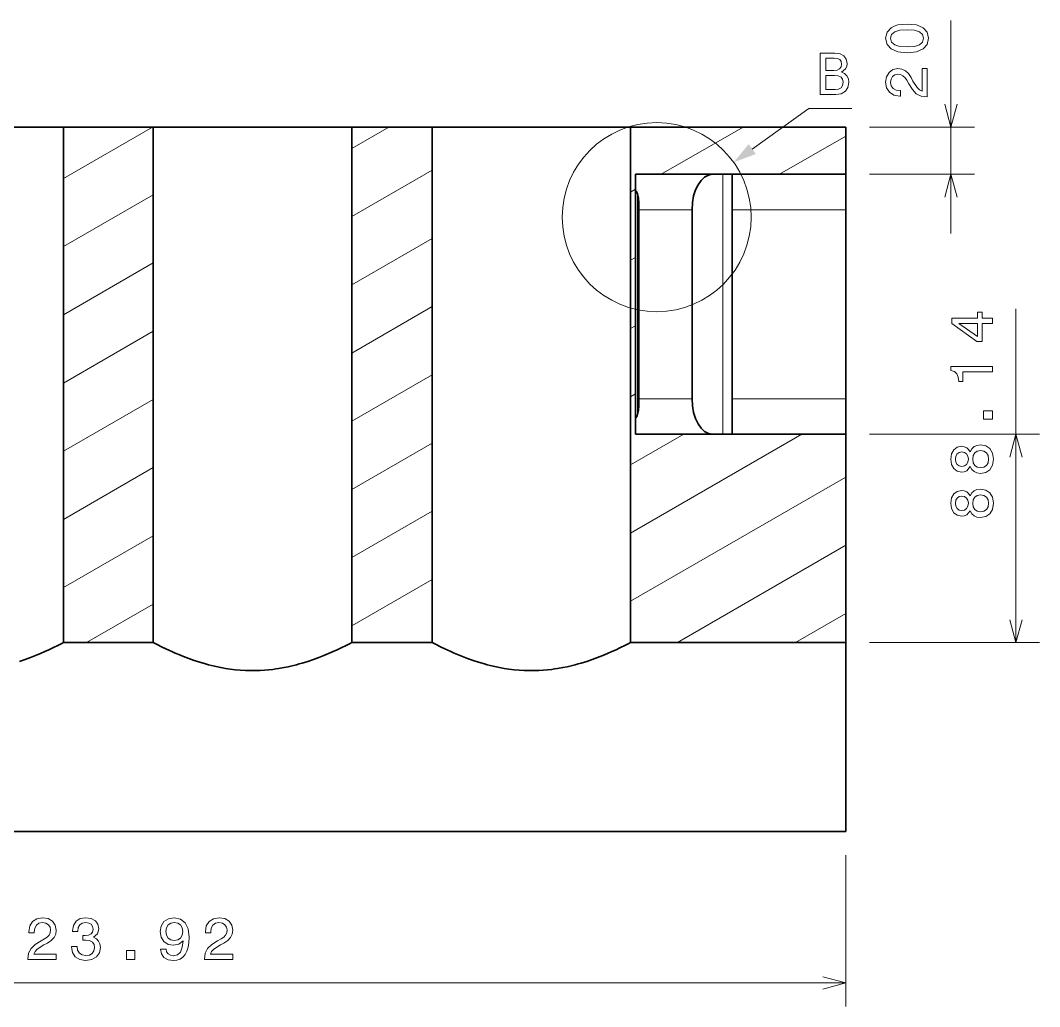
# Model space of a CAD drawing. Extents: x 0 to 420, y 0 to 297.
# Drawn here: x 208.7 to 294.9, y 87 to 170.5 of the extents above; entities that cross this region are included whole.
import ezdxf

# ---------------------------------------------------------------- set-up
doc = ezdxf.new("R2010")
doc.units = 0

msp = doc.modelspace()

# ---------------------------------------------------------------- linework, layer by layer
at = {"color": 7, "lineweight": 13, "ltscale": 0.450679}
msp.add_line((287.441, 152.441), (287.441, 170.468), dxfattribs=at)
at = {"color": 7, "lineweight": 35, "ltscale": 0.42}
for p, q in [((195.53, 161.441), (212.33, 161.441)), ((219.93, 161.441), (236.73, 161.441)), ((243.53, 161.441), (260.33, 161.441))]:
    msp.add_line(p, q, dxfattribs=at)
at = {"color": 7, "lineweight": 35, "ltscale": 0.19}
for p, q in [((212.33, 161.441), (219.93, 161.441)), ((219.93, 117.812), (212.33, 117.812))]:
    msp.add_line(p, q, dxfattribs=at)
at = {"color": 7, "lineweight": 35}
for p, q in [((212.33, 161.441), (212.33, 121.441)), ((219.93, 161.441), (219.93, 121.441)), ((236.73, 161.441), (236.73, 121.441)), ((243.53, 161.441), (243.53, 121.441)), ((260.33, 161.441), (260.33, 121.441)), ((260.73, 157.441), (260.73, 135.441)), ((278.54, 101.812), (153.756, 101.812))]:
    msp.add_line(p, q, dxfattribs=at)
at = {"color": 7, "lineweight": 13, "ltscale": 0.217322}
msp.add_line((212.33, 157.094), (219.858, 161.441), dxfattribs=at)
at = {"color": 7, "lineweight": 35, "ltscale": 0.17}
for p, q in [((236.73, 161.441), (243.53, 161.441)), ((243.53, 117.812), (236.73, 117.812))]:
    msp.add_line(p, q, dxfattribs=at)
at = {"color": 7, "lineweight": 13, "ltscale": 0.090305}
msp.add_line((236.73, 159.635), (239.858, 161.441), dxfattribs=at)
at = {"color": 7, "lineweight": 35, "ltscale": 0.455251}
for p, q in [((260.33, 161.441), (278.54, 161.441)), ((278.54, 117.812), (260.33, 117.812))]:
    msp.add_line(p, q, dxfattribs=at)
at = {"color": 7, "lineweight": 13, "ltscale": 0.2}
msp.add_line((262.93, 157.441), (269.858, 161.441), dxfattribs=at)
at = {"color": 7, "lineweight": 35, "ltscale": 0.1}
msp.add_line((278.54, 161.441), (278.54, 157.441), dxfattribs=at)
at = {"color": 7, "lineweight": 13, "ltscale": 0.222514}
for p, q in [((280.54, 161.441), (289.441, 161.441)), ((280.54, 157.441), (289.441, 157.441))]:
    msp.add_line(p, q, dxfattribs=at)
at = {"color": 7, "lineweight": 13, "ltscale": 0.161946}
msp.add_line((272.93, 157.441), (278.54, 160.68), dxfattribs=at)
at = {"color": 7, "lineweight": 13, "ltscale": 0.196299}
for p, q in [((236.73, 153.861), (243.53, 157.787)), ((236.73, 148.088), (243.53, 152.014)), ((236.73, 142.314), (243.53, 146.24)), ((236.73, 136.541), (243.53, 140.467)), ((236.73, 130.767), (243.53, 134.693)), ((236.73, 124.994), (243.53, 128.92)), ((236.73, 119.22), (243.53, 123.146))]:
    msp.add_line(p, q, dxfattribs=at)
at = {"color": 7, "lineweight": 35, "ltscale": 0.445251}
for p, q in [((260.73, 157.441), (278.54, 157.441)), ((260.73, 135.441), (278.54, 135.441))]:
    msp.add_line(p, q, dxfattribs=at)
at = {"color": 7, "lineweight": 13}
for p, q in [((268.13, 157.441), (268.13, 135.441)), ((292.948, 117.812), (292.948, 146.058)), ((260.33, 121.299), (278.54, 131.812)), ((153.756, 88.992), (278.54, 88.992))]:
    msp.add_line(p, q, dxfattribs=at)
at = {"color": 7, "lineweight": 35, "ltscale": 0.074961}
for p, q in [((268.93, 157.439), (268.93, 154.441)), ((268.93, 138.441), (268.93, 135.442))]:
    msp.add_line(p, q, dxfattribs=at)
at = {"color": 7, "lineweight": 35, "ltscale": 0.075}
for p, q in [((278.54, 154.441), (278.54, 157.441)), ((278.54, 135.441), (278.54, 138.441))]:
    msp.add_line(p, q, dxfattribs=at)
at = {"color": 7, "lineweight": 13, "ltscale": 0.011547}
for p, q in [((260.33, 155.94), (260.73, 156.171)), ((260.33, 150.166), (260.73, 150.397)), ((260.33, 144.393), (260.73, 144.624)), ((260.33, 138.619), (260.73, 138.85))]:
    msp.add_line(p, q, dxfattribs=at)
at = {"color": 7, "lineweight": 13, "ltscale": 0.219393}
for p, q in [((212.33, 151.321), (219.93, 155.709)), ((212.33, 145.547), (219.93, 149.935)), ((212.33, 139.774), (219.93, 144.162)), ((212.33, 134), (219.93, 138.388)), ((212.33, 128.227), (219.93, 132.615)), ((212.33, 122.453), (219.93, 126.841))]:
    msp.add_line(p, q, dxfattribs=at)
at = {"color": 7, "lineweight": 13, "ltscale": 0.468254}
msp.add_line((260.915, 155.806), (260.915, 137.076), dxfattribs=at)
at = {"color": 7, "lineweight": 35, "ltscale": 0.4}
for p, q in [((261.033, 138.441), (261.033, 154.441)), ((265.53, 138.441), (265.53, 154.441)), ((268.93, 138.441), (268.93, 154.441)), ((278.54, 138.441), (278.54, 154.441)), ((278.54, 117.812), (278.54, 101.812))]:
    msp.add_line(p, q, dxfattribs=at)
at = {"color": 7, "lineweight": 13, "ltscale": 0.112421}
for p, q in [((265.53, 154.441), (261.033, 154.441)), ((265.53, 138.441), (261.033, 138.441))]:
    msp.add_line(p, q, dxfattribs=at)
at = {"color": 7, "lineweight": 13, "ltscale": 0.400312}
msp.add_line((265.53, 154.447), (265.53, 138.435), dxfattribs=at)
at = {"color": 7, "lineweight": 13, "ltscale": 0.24025}
for p, q in [((278.54, 154.441), (268.93, 154.441)), ((278.54, 138.441), (268.93, 138.441))]:
    msp.add_line(p, q, dxfattribs=at)
at = {"color": 7, "lineweight": 13, "ltscale": 0.418433}
msp.add_line((260.33, 127.072), (274.825, 135.441), dxfattribs=at)
at = {"color": 7, "lineweight": 13, "ltscale": 0.129758}
msp.add_line((260.33, 132.846), (264.825, 135.441), dxfattribs=at)
at = {"color": 7, "lineweight": 35, "ltscale": 0.440715}
msp.add_line((278.54, 135.441), (278.54, 117.812), dxfattribs=at)
at = {"color": 7, "lineweight": 13, "ltscale": 0.360192}
for p, q in [((280.54, 135.441), (294.948, 135.441)), ((280.54, 117.812), (294.948, 117.812))]:
    msp.add_line(p, q, dxfattribs=at)
at = {"color": 7, "lineweight": 13, "ltscale": 0.411325}
msp.add_line((264.291, 117.812), (278.54, 126.039), dxfattribs=at)
at = {"color": 7, "lineweight": 35, "ltscale": 0.090715}
for p, q in [((212.33, 121.441), (212.33, 117.812)), ((219.93, 121.441), (219.93, 117.812)), ((236.73, 121.441), (236.73, 117.812)), ((243.53, 121.441), (243.53, 117.812)), ((260.33, 121.441), (260.33, 117.812))]:
    msp.add_line(p, q, dxfattribs=at)
at = {"color": 7, "lineweight": 13, "ltscale": 0.162775}
msp.add_line((214.291, 117.812), (219.93, 121.068), dxfattribs=at)
at = {"color": 7, "lineweight": 13, "ltscale": 0.12265}
msp.add_line((274.291, 117.812), (278.54, 120.265), dxfattribs=at)
at = {"color": 7, "lineweight": 13, "ltscale": 0.320497}
msp.add_line((278.54, 99.812), (278.54, 86.992), dxfattribs=at)
at = {"color": 7, "lineweight": 13}
for points in [[(283.731, 167.735), (284.523, 167.81), (285.088, 168.047), (285.43, 168.426), (285.541, 168.95), (285.43, 169.47), (285.088, 169.848), (284.523, 170.08), (283.731, 170.16), (282.944, 170.08), (282.631, 169.984), (282.374, 169.848), (282.031, 169.47), (281.915, 168.95), (282.031, 168.426), (282.379, 168.047), (282.944, 167.81)], [(283.731, 168.219), (283.121, 168.259), (282.682, 168.385), (282.425, 168.612), (282.334, 168.95), (282.425, 169.283), (282.682, 169.51), (283.121, 169.636), (283.731, 169.676), (284.346, 169.636), (284.785, 169.51), (285.042, 169.283), (285.128, 168.95), (285.042, 168.612), (284.785, 168.385), (284.346, 168.259)], [(278.174, 166.079), (278.527, 166.372), (278.617, 166.568), (278.648, 166.81), (278.582, 167.189), (278.385, 167.461), (278.068, 167.627), (277.624, 167.688), (276.378, 167.688), (276.378, 164.188), (277.695, 164.188), (278.164, 164.258), (278.512, 164.465), (278.728, 164.793), (278.804, 165.237), (278.759, 165.534), (278.638, 165.781), (278.441, 165.963)], [(277.528, 166.235), (276.842, 166.235), (276.842, 167.269), (277.568, 167.269), (277.841, 167.239), (278.032, 167.148), (278.148, 166.992), (278.189, 166.76), (278.143, 166.528), (278.022, 166.366), (277.816, 166.266)], [(277.639, 164.606), (276.842, 164.606), (276.842, 165.812), (277.594, 165.812), (277.911, 165.776), (278.138, 165.671), (278.275, 165.489), (278.32, 165.227), (278.275, 164.949), (278.148, 164.758), (277.937, 164.642)], [(285.441, 163.984), (285.441, 166.389), (285.007, 166.389), (285.007, 164.488), (284.77, 164.594), (284.573, 164.775), (284.215, 165.335), (284.064, 165.633), (283.847, 165.965), (283.595, 166.203), (283.297, 166.339), (282.959, 166.389), (282.536, 166.303), (282.203, 166.066), (281.991, 165.703), (281.915, 165.234), (282.001, 164.75), (282.238, 164.382), (282.616, 164.145), (283.116, 164.064), (283.186, 164.064), (283.186, 164.523), (283.146, 164.523), (282.803, 164.569), (282.551, 164.705), (282.389, 164.922), (282.334, 165.209), (282.384, 165.502), (282.51, 165.718), (282.707, 165.86), (282.954, 165.91), (283.186, 165.875), (283.383, 165.779), (283.554, 165.618), (283.706, 165.396), (283.867, 165.098), (284.18, 164.604), (284.513, 164.256), (284.916, 164.049), (285.425, 163.984)], [(290.948, 144.817), (290.948, 145.271), (290.08, 145.271), (290.08, 145.77), (289.677, 145.77), (289.677, 145.271), (287.523, 145.271), (287.523, 144.812), (289.636, 143.279), (290.08, 143.279), (290.08, 144.817)], [(289.677, 143.702), (288.108, 144.817), (289.677, 144.817)], [(290.948, 140.713), (290.948, 141.172), (287.422, 141.172), (287.422, 140.829), (287.73, 140.738), (287.937, 140.556), (288.058, 140.279), (288.098, 139.896), (288.456, 139.896), (288.456, 140.713)], [(290.948, 136.72), (290.948, 137.415), (290.196, 137.415), (290.196, 136.72)], [(289.061, 132.706), (289.203, 132.449), (289.399, 132.272), (289.647, 132.161), (289.944, 132.126), (290.393, 132.207), (290.741, 132.439), (290.963, 132.817), (291.049, 133.331), (290.963, 133.841), (290.741, 134.219), (290.393, 134.451), (289.944, 134.537), (289.647, 134.496), (289.399, 134.391), (289.203, 134.209), (289.061, 133.957), (288.94, 134.159), (288.774, 134.3), (288.572, 134.386), (288.325, 134.416), (287.967, 134.335), (287.68, 134.123), (287.493, 133.78), (287.422, 133.331), (287.493, 132.878), (287.68, 132.535), (287.967, 132.318), (288.325, 132.242), (288.572, 132.267), (288.774, 132.353)], [(288.366, 132.721), (288.144, 132.762), (287.972, 132.883), (287.866, 133.074), (287.826, 133.331), (287.866, 133.584), (287.972, 133.775), (288.144, 133.896), (288.366, 133.942), (288.592, 133.896), (288.769, 133.775), (288.885, 133.584), (288.92, 133.331), (288.88, 133.074), (288.769, 132.883), (288.592, 132.762)], [(289.934, 132.61), (289.667, 132.656), (289.465, 132.802), (289.334, 133.029), (289.288, 133.331), (289.334, 133.629), (289.465, 133.856), (289.667, 134.002), (289.934, 134.053), (290.221, 134.002), (290.438, 133.856), (290.579, 133.629), (290.625, 133.331), (290.579, 133.029), (290.438, 132.802), (290.221, 132.656)], [(289.061, 128.97), (289.203, 128.713), (289.399, 128.536), (289.647, 128.425), (289.944, 128.39), (290.393, 128.471), (290.741, 128.703), (290.963, 129.081), (291.049, 129.595), (290.963, 130.105), (290.741, 130.483), (290.393, 130.715), (289.944, 130.801), (289.647, 130.76), (289.399, 130.655), (289.203, 130.473), (289.061, 130.221), (288.94, 130.423), (288.774, 130.564), (288.572, 130.65), (288.325, 130.68), (287.967, 130.599), (287.68, 130.387), (287.493, 130.044), (287.422, 129.595), (287.493, 129.142), (287.68, 128.799), (287.967, 128.582), (288.325, 128.506), (288.572, 128.531), (288.774, 128.617)], [(289.934, 128.874), (289.667, 128.92), (289.465, 129.066), (289.334, 129.293), (289.288, 129.595), (289.334, 129.893), (289.465, 130.12), (289.667, 130.266), (289.934, 130.317), (290.221, 130.266), (290.438, 130.12), (290.579, 129.893), (290.625, 129.595), (290.579, 129.293), (290.438, 129.066), (290.221, 128.92)], [(288.366, 128.985), (288.144, 129.026), (287.972, 129.147), (287.866, 129.338), (287.826, 129.595), (287.866, 129.848), (287.972, 130.039), (288.144, 130.16), (288.366, 130.206), (288.592, 130.16), (288.769, 130.039), (288.885, 129.848), (288.92, 129.595), (288.88, 129.338), (288.769, 129.147), (288.592, 129.026)], [(209.313, 90.992), (211.719, 90.992), (211.719, 91.426), (209.818, 91.426), (209.924, 91.663), (210.105, 91.86), (210.665, 92.218), (210.963, 92.369), (211.295, 92.586), (211.532, 92.838), (211.669, 93.136), (211.719, 93.474), (211.633, 93.897), (211.396, 94.23), (211.033, 94.442), (210.564, 94.518), (210.08, 94.432), (209.712, 94.195), (209.475, 93.817), (209.394, 93.317), (209.394, 93.247), (209.853, 93.247), (209.853, 93.287), (209.898, 93.63), (210.035, 93.882), (210.251, 94.044), (210.539, 94.099), (210.831, 94.049), (211.048, 93.923), (211.189, 93.726), (211.24, 93.479), (211.205, 93.247), (211.109, 93.05), (210.947, 92.879), (210.725, 92.727), (210.428, 92.566), (209.934, 92.253), (209.586, 91.92), (209.379, 91.517), (209.313, 91.008)], [(213.009, 92.092), (213.009, 92.057), (213.09, 91.572), (213.327, 91.209), (213.7, 90.977), (214.194, 90.892), (214.719, 90.977), (215.112, 91.199), (215.364, 91.552), (215.455, 92.006), (215.415, 92.304), (215.304, 92.546), (215.122, 92.732), (214.88, 92.869), (215.208, 93.141), (215.324, 93.575), (215.248, 93.968), (215.031, 94.265), (214.678, 94.452), (214.194, 94.518), (213.74, 94.437), (213.392, 94.215), (213.165, 93.862), (213.09, 93.393), (213.09, 93.358), (213.539, 93.358), (213.579, 93.68), (213.71, 93.912), (213.922, 94.054), (214.219, 94.104), (214.482, 94.064), (214.673, 93.958), (214.789, 93.786), (214.835, 93.554), (214.789, 93.307), (214.668, 93.141), (214.456, 93.04), (214.169, 93.01), (213.972, 93.015), (213.972, 92.616), (214.219, 92.626), (214.537, 92.581), (214.774, 92.46), (214.915, 92.263), (214.966, 92.006), (214.91, 91.714), (214.764, 91.497), (214.532, 91.361), (214.224, 91.315), (213.907, 91.366), (213.675, 91.517), (213.529, 91.759), (213.473, 92.092)], [(220.542, 91.86), (220.617, 91.461), (220.834, 91.154), (221.177, 90.962), (221.631, 90.892), (221.929, 90.927), (222.196, 91.018), (222.423, 91.174), (222.614, 91.396), (222.766, 91.673), (222.877, 92.016), (222.942, 92.41), (222.967, 92.863), (222.882, 93.575), (222.635, 94.094), (222.241, 94.407), (221.702, 94.518), (221.207, 94.427), (220.834, 94.185), (220.592, 93.812), (220.511, 93.343), (220.592, 92.858), (220.829, 92.49), (221.182, 92.258), (221.631, 92.183), (222.105, 92.278), (222.463, 92.571), (222.382, 92.011), (222.221, 91.613), (221.974, 91.376), (221.636, 91.3), (221.374, 91.335), (221.182, 91.446), (221.056, 91.623), (221.006, 91.86)], [(221.001, 93.348), (221.051, 93.66), (221.192, 93.907), (221.414, 94.064), (221.702, 94.119), (221.999, 94.064), (222.226, 93.907), (222.367, 93.665), (222.423, 93.353), (222.367, 93.035), (222.226, 92.798), (221.994, 92.652), (221.686, 92.601), (221.409, 92.652), (221.192, 92.798), (221.051, 93.03)], [(224.257, 90.992), (226.663, 90.992), (226.663, 91.426), (224.762, 91.426), (224.868, 91.663), (225.049, 91.86), (225.609, 92.218), (225.907, 92.369), (226.239, 92.586), (226.477, 92.838), (226.613, 93.136), (226.663, 93.474), (226.577, 93.897), (226.34, 94.23), (225.977, 94.442), (225.508, 94.518), (225.024, 94.432), (224.656, 94.195), (224.419, 93.817), (224.338, 93.317), (224.338, 93.247), (224.797, 93.247), (224.797, 93.287), (224.842, 93.63), (224.979, 93.882), (225.196, 94.044), (225.483, 94.099), (225.775, 94.049), (225.992, 93.923), (226.134, 93.726), (226.184, 93.479), (226.149, 93.247), (226.053, 93.05), (225.891, 92.879), (225.67, 92.727), (225.372, 92.566), (224.878, 92.253), (224.53, 91.92), (224.323, 91.517), (224.257, 91.008)], [(217.668, 90.992), (218.364, 90.992), (218.364, 91.744), (217.668, 91.744)]]:
    msp.add_lwpolyline(points, close=True, dxfattribs=at)
for points in [[(286.923, 163.373), (287.441, 161.441), (287.958, 163.373)], [(270.627, 159.577), (275.425, 162.998), (279.061, 162.998)], [(287.958, 155.509), (287.441, 157.441), (286.923, 155.509)], [(293.465, 133.509), (292.948, 135.441), (292.43, 133.509)], [(292.43, 119.744), (292.948, 117.812), (293.465, 119.744)], [(276.608, 88.475), (278.54, 88.992), (276.608, 89.51)]]:
    msp.add_lwpolyline(points, dxfattribs=at)
at = {"color": 7, "lineweight": 35}
for points in [[(260.73, 156.102), (260.786, 156.042), (260.833, 155.977), (260.86, 155.93), (260.885, 155.881), (260.925, 155.779), (260.955, 155.673), (260.98, 155.556), (260.998, 155.438), (261.01, 155.318), (261.022, 155.149), (261.026, 155.036), (261.031, 154.806), (261.033, 154.441)], [(260.73, 136.78), (260.786, 136.839), (260.833, 136.905), (260.86, 136.952), (260.885, 137.001), (260.925, 137.103), (260.955, 137.209), (260.98, 137.325), (260.998, 137.444), (261.01, 137.564), (261.022, 137.733), (261.026, 137.846), (261.031, 138.076), (261.033, 138.441)], [(208.619, 116.215), (209.083, 116.372), (209.538, 116.54), (209.971, 116.71), (210.372, 116.877), (210.745, 117.04), (211.1, 117.202), (211.42, 117.354), (211.899, 117.591), (212.128, 117.707), (212.33, 117.812)], [(219.93, 117.812), (220.214, 117.665), (220.689, 117.427), (220.997, 117.279), (221.503, 117.045), (221.783, 116.922), (222.078, 116.796), (222.495, 116.627), (222.936, 116.459), (223.398, 116.296), (223.867, 116.143), (224.353, 115.999), (224.602, 115.931), (224.855, 115.866), (225.24, 115.776), (225.633, 115.694), (226.032, 115.622), (226.436, 115.561), (226.864, 115.509), (227.297, 115.469), (227.731, 115.443), (228.168, 115.431), (228.605, 115.433), (228.971, 115.445), (229.335, 115.467), (229.698, 115.498), (230.058, 115.539), (230.296, 115.571), (230.532, 115.607), (230.999, 115.689), (231.352, 115.761), (231.698, 115.84), (232.039, 115.926), (232.29, 115.994), (232.538, 116.065), (233.019, 116.215), (233.483, 116.372), (233.938, 116.54), (234.371, 116.71), (234.772, 116.877), (235.145, 117.04), (235.5, 117.202), (235.82, 117.354), (236.299, 117.591), (236.528, 117.707), (236.73, 117.812)], [(243.53, 117.812), (243.814, 117.665), (244.289, 117.427), (244.597, 117.279), (245.103, 117.045), (245.383, 116.922), (245.678, 116.796), (246.095, 116.627), (246.536, 116.459), (246.998, 116.296), (247.467, 116.143), (247.953, 115.999), (248.202, 115.931), (248.455, 115.866), (248.84, 115.776), (249.233, 115.694), (249.632, 115.622), (250.036, 115.561), (250.464, 115.509), (250.897, 115.469), (251.331, 115.443), (251.768, 115.431), (252.205, 115.433), (252.571, 115.445), (252.935, 115.467), (253.298, 115.498), (253.658, 115.539), (253.896, 115.571), (254.132, 115.607), (254.599, 115.689), (254.952, 115.761), (255.298, 115.84), (255.639, 115.926), (255.89, 115.994), (256.138, 116.065), (256.619, 116.215), (257.083, 116.372), (257.538, 116.54), (257.971, 116.71), (258.372, 116.877), (258.745, 117.04), (259.1, 117.202), (259.42, 117.354), (259.899, 117.591), (260.128, 117.707), (260.33, 117.812)]]:
    msp.add_lwpolyline(points, dxfattribs=at)
at = {"color": 7, "lineweight": 13}
msp.add_circle((262.54, 153.812), 8, dxfattribs=at)
at = {"color": 7, "lineweight": 35}
for centre, radius, start, end in [((268.926, 157.435), 0.00602, 47.60471, 107.93292), ((268.927, 135.445), 0.00455, 253.62824, 318.33628)]:
    msp.add_arc(centre, radius, start, end, dxfattribs=at)
for centre, start_param, end_param in [((267.262, 154.441), 3.141591, 4.712379), ((267.262, 138.441), 4.712399, 6.283187)]:
    msp.add_ellipse(centre, major_axis=(0, -3), ratio=0.577351, start_param=start_param, end_param=end_param, dxfattribs=at)
at = {"color": 7, "lineweight": 13}
msp.add_solid([(270.327, 159.999), (269.054, 158.456), (270.928, 159.156)], dxfattribs=at)

doc.saveas('drawing.dxf')
